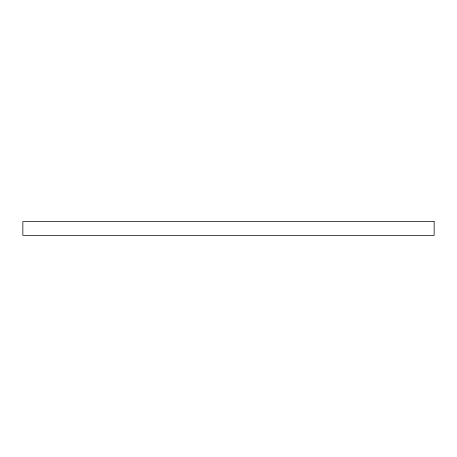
<?xml version="1.0" encoding="UTF-8"?>
<svg xmlns="http://www.w3.org/2000/svg" width="457" height="457" viewBox="0 0 457 457"><rect width="100%" height="100%" fill="white"/><g stroke="black" fill="none" stroke-linecap="round" stroke-linejoin="round"><path stroke-width="0.69" d="M434.15 221.645L22.85 221.645L22.85 235.355L434.15 235.355L434.15 221.645"/></g></svg>
